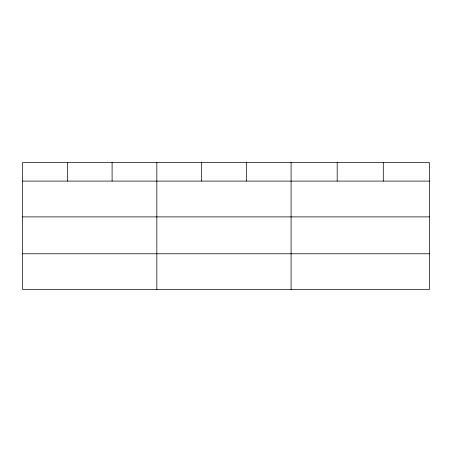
<?xml version="1.0" encoding="UTF-8"?>
<svg xmlns="http://www.w3.org/2000/svg" width="452" height="452" viewBox="0 0 452 452"><rect width="100%" height="100%" fill="white"/><g stroke="black" fill="none" stroke-linecap="round" stroke-linejoin="round"><path stroke-width="0.68" d="M429.4 216.892L429.4 162.426L22.6 162.426L22.6 289.574L429.4 289.574L429.4 216.892L22.6 216.892M22.6 181.099L429.4 181.099M22.6 253.775L429.4 253.775M383.296 162.426L383.296 181.099M337.192 162.426L337.192 181.099M291.088 162.426L291.088 289.574M246.34 162.426L246.34 181.099M201.592 162.426L201.592 181.099M156.844 162.426L156.844 289.574M112.096 162.426L112.096 181.099M67.348 162.426L67.348 181.099"/></g></svg>
